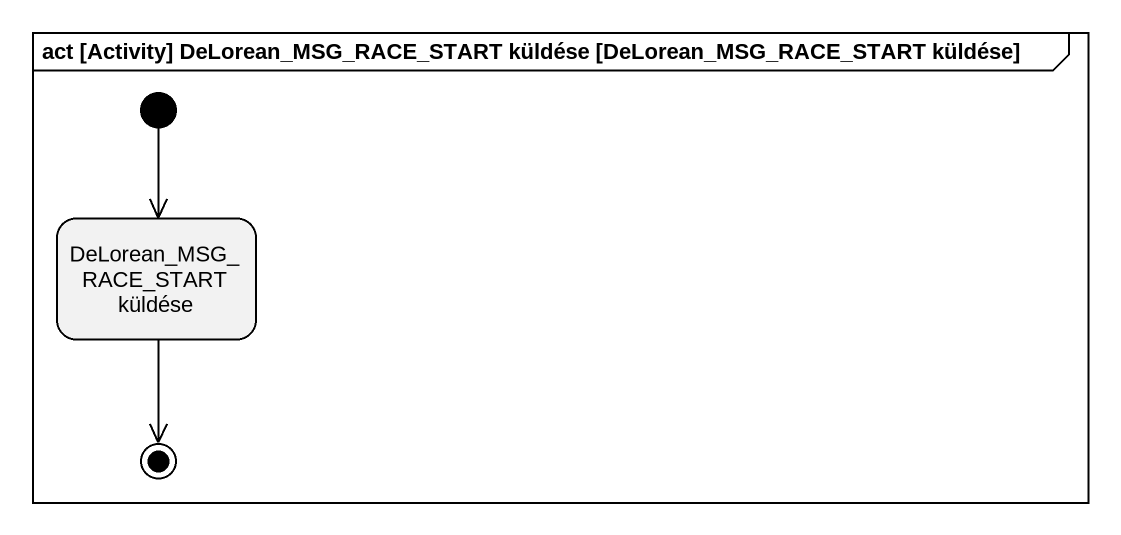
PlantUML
@startuml
mainframe act [Activity] DeLorean_MSG_RACE_START küldése [DeLorean_MSG_RACE_START küldése]
hide empty description
state "DeLorean_MSG_RACE_START küldése" as DeLorean_MSG_RACE_START
[*] --> DeLorean_MSG_RACE_START
DeLorean_MSG_RACE_START --> [*]
@enduml
